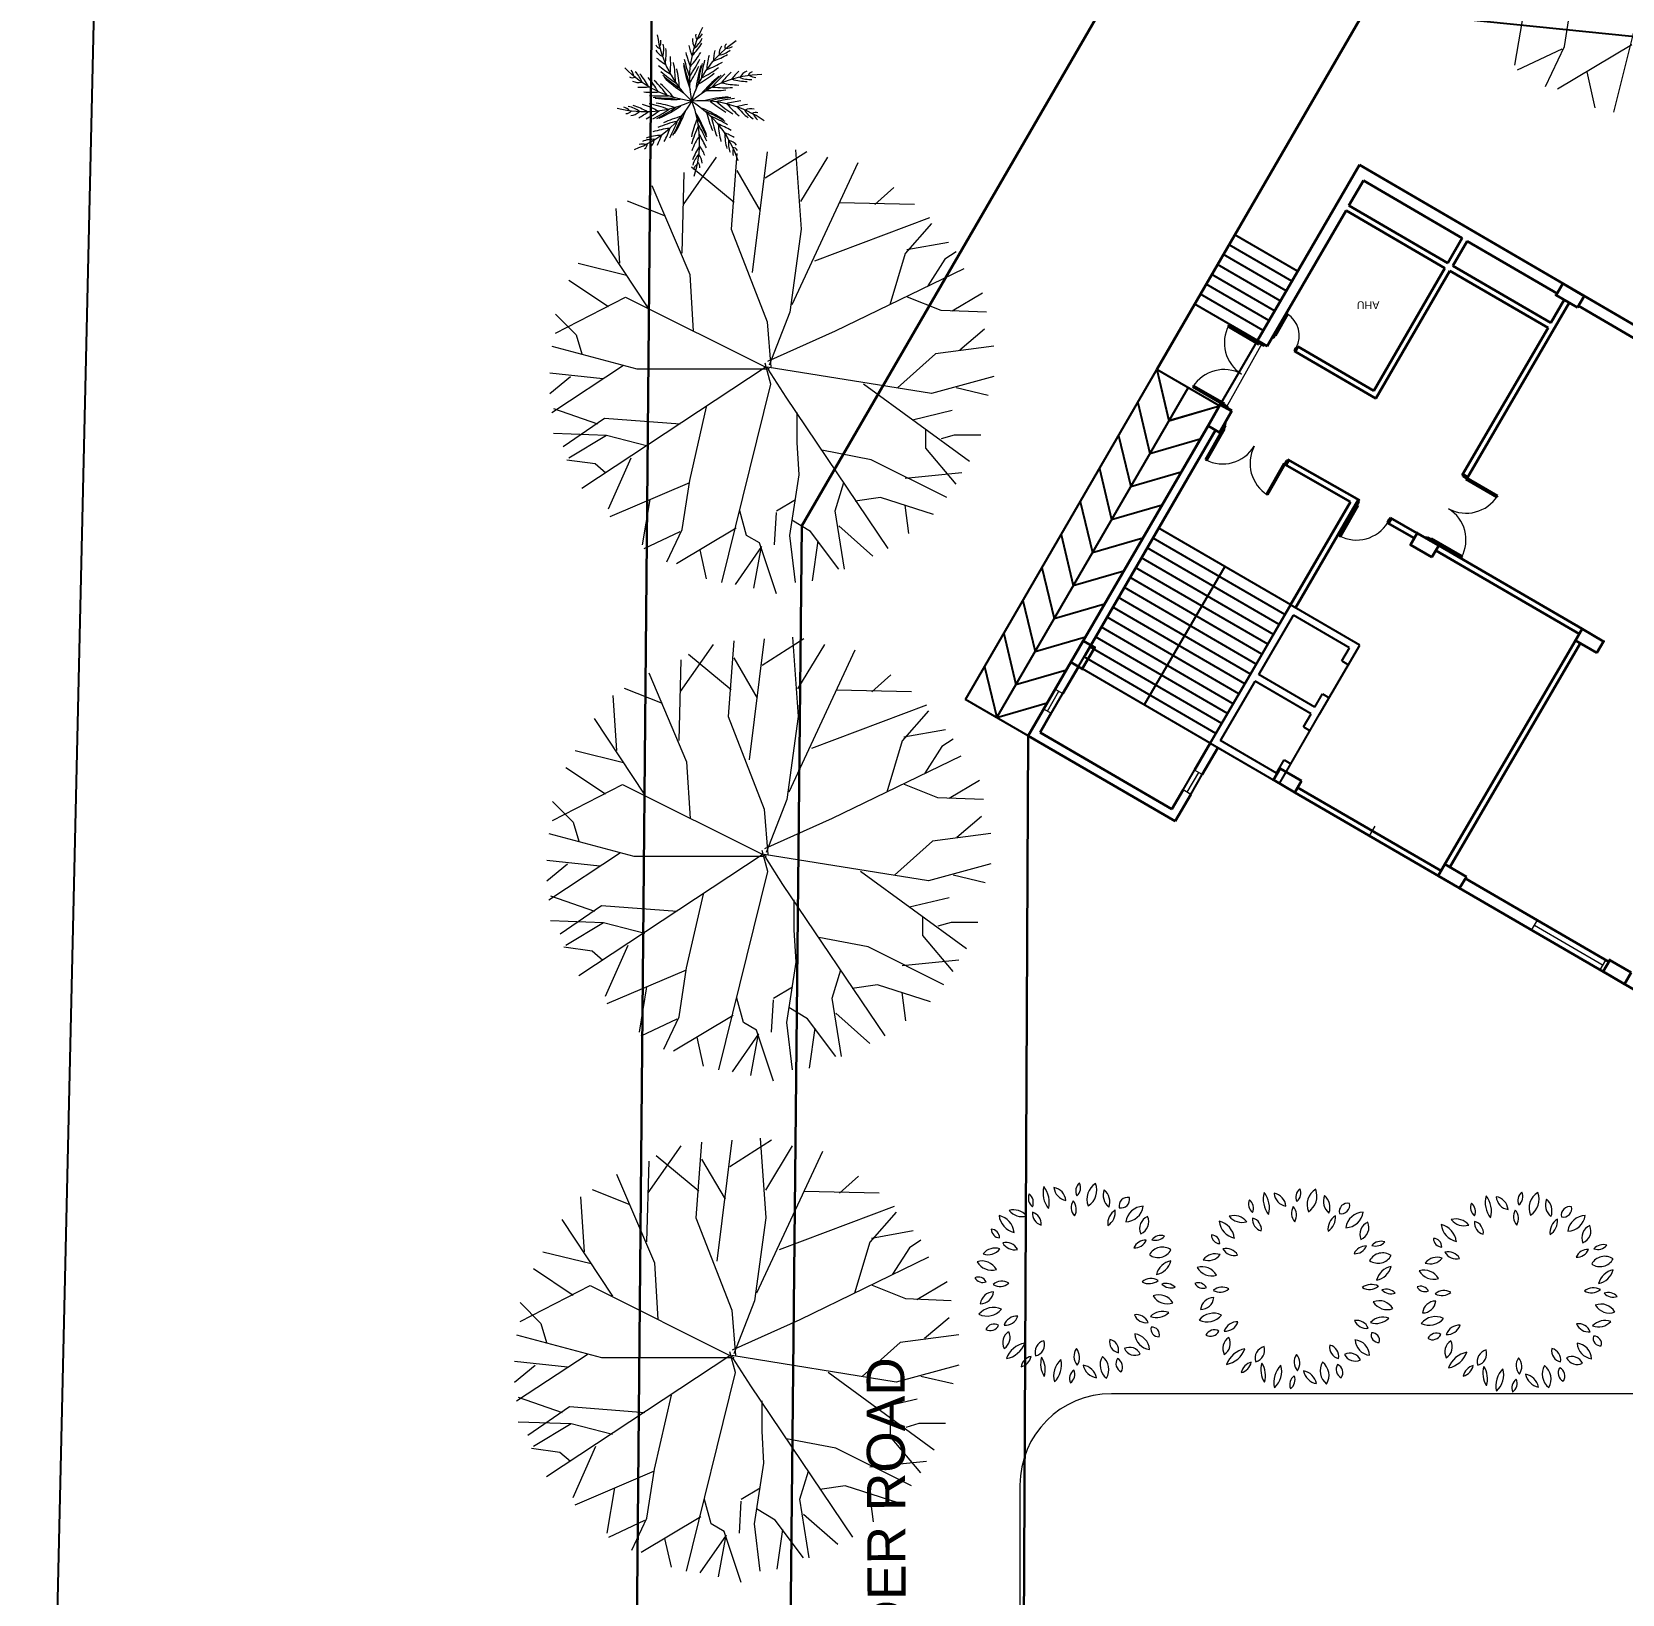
# Model space of a CAD drawing. Header units: millimetres. Extents: x 3079 to 579737, y 1565 to 1161826.
# Drawn here: x 32234 to 73948, y 1095166 to 1136133 of the extents above; entities that cross this region are included whole.
import ezdxf

# ---------------------------------------------------------------- set-up
doc = ezdxf.new("R2010")
doc.units = ezdxf.units.MM
for name, color, linetype, lineweight in [('1', 7, 'Continuous', 35), ('A_COL', 250, 'Continuous', 40), ('A_ELE1', 250, 'Continuous', 20), ('A_WIN-DOR', 250, 'Continuous', 30), ('IG-Area', 250, 'Continuous', 30), ('WINDOW', 252, 'Continuous', 15)]:
    doc.layers.add(name, color=color, linetype=linetype, lineweight=lineweight)
doc.layers.add('IG-Elevation', color=252, linetype='Continuous')
doc.layers.add('TREES', color=72, linetype='Continuous', lineweight=5, transparency=0.05)
doc.styles.get("Standard").update_dxf_attribs({"font": 'arial.ttf'})

msp = doc.modelspace()

# ---------------------------------------------------------------- linework, layer by layer
for p, q in [((196945, 1123508), (67213, 1136719)), ((63788, 1130810), (61741, 1127278)), ((65282, 1129597), (63638, 1130550)), ((65282, 1129598), (63638, 1130550)), ((65432, 1129857), (63788, 1130810)), ((65432, 1129857), (63788, 1130810)), ((64981, 1129078), (63337, 1130031)), ((64981, 1129078), (63337, 1130031)), ((65131, 1129338), (63487, 1130291)), ((65131, 1129338), (63487, 1130291)), ((64830, 1128819), (63186, 1129772)), ((64830, 1128819), (63186, 1129772)), ((64529, 1128300), (62885, 1129253)), ((64529, 1128300), (62885, 1129253)), ((64680, 1128559), (63036, 1129512)), ((64680, 1128559), (63036, 1129512)), ((64379, 1128040), (62735, 1128993)), ((64379, 1128040), (62735, 1128993)), ((64379, 1128040), (63407, 1126364)), ((56721, 1118629), (61742, 1127278)), ((56721, 1118629), (61742, 1127278)), ((63384, 1126324), (61741, 1127278)), ((63384, 1126324), (61741, 1127278)), ((61742, 1127278), (62061, 1125936)), ((61742, 1127278), (62061, 1125937)), ((57543, 1118152), (62562, 1126801)), ((57543, 1118152), (62562, 1126801)), ((58365, 1117675), (63384, 1126324)), ((58365, 1117675), (63384, 1126324)), ((61240, 1126413), (61559, 1125072)), ((61240, 1126413), (61559, 1125072)), ((62061, 1125936), (63384, 1126324)), ((62061, 1125937), (63384, 1126324)), ((60738, 1125548), (61057, 1124207)), ((60738, 1125548), (61057, 1124207)), ((61559, 1125072), (62882, 1125460)), ((61559, 1125072), (62882, 1125460)), ((60236, 1124683), (60555, 1123342)), ((60236, 1124683), (60555, 1123342)), ((61057, 1124207), (62380, 1124595)), ((61057, 1124207), (62380, 1124595)), ((59734, 1123818), (60053, 1122477)), ((59734, 1123818), (60053, 1122477)), ((60555, 1123342), (61879, 1123730)), ((60555, 1123342), (61879, 1123730)), ((61794, 1123119), (58704, 1117801)), ((59232, 1122953), (59551, 1121612)), ((59232, 1122953), (59551, 1121612)), ((65253, 1121110), (61794, 1123119)), ((60053, 1122477), (61377, 1122865)), ((60053, 1122477), (61377, 1122865)), ((64951, 1120591), (61493, 1122601)), ((65102, 1120850), (61644, 1122860)), ((64801, 1120332), (61342, 1122341)), ((63524, 1122115), (61414, 1118483)), ((58730, 1122088), (59049, 1120747)), ((58730, 1122088), (59049, 1120747)), ((59551, 1121612), (60875, 1122000)), ((59551, 1121612), (60875, 1122000)), ((64499, 1119813), (61041, 1121822)), ((64650, 1120072), (61191, 1122082)), ((64198, 1119294), (60739, 1121304)), ((64349, 1119553), (60890, 1121563)), ((58229, 1121223), (58547, 1119882)), ((58229, 1121223), (58547, 1119882)), ((59049, 1120747), (60373, 1121135)), ((59049, 1120747), (60373, 1121135)), ((64047, 1119035), (60589, 1121044)), ((63142, 1117477), (65253, 1121110)), ((65252, 1121109), (64197, 1119293)), ((64197, 1119293), (65252, 1121109)), ((67068, 1120054), (65252, 1121109)), ((63746, 1118516), (60287, 1120525)), ((63896, 1118775), (60438, 1120785)), ((64420, 1119279), (65325, 1120835)), ((66795, 1119981), (65325, 1120835)), ((57727, 1120358), (58045, 1119017)), ((57727, 1120358), (58045, 1119017)), ((58547, 1119882), (59871, 1120270)), ((58547, 1119882), (59871, 1120270)), ((63595, 1118256), (60136, 1120266)), ((66013, 1118238), (67068, 1120054)), ((63294, 1117738), (59835, 1119747)), ((63444, 1117997), (59986, 1120007)), ((66594, 1119635), (66795, 1119981)), ((66594, 1119635), (66767, 1119535)), ((57225, 1119493), (57543, 1118152)), ((57225, 1119493), (57543, 1118152)), ((58045, 1119017), (59369, 1119405)), ((58045, 1119017), (59369, 1119405)), ((63143, 1117478), (59684, 1119488)), ((64197, 1119293), (63142, 1117477)), ((65890, 1118425), (64420, 1119279)), ((63416, 1117550), (64320, 1119106)), ((65790, 1118252), (64320, 1119106)), ((65890, 1118425), (66091, 1118771)), ((66091, 1118771), (66264, 1118670)), ((58365, 1117675), (56721, 1118629)), ((58365, 1117675), (56721, 1118629)), ((57543, 1118152), (58867, 1118540)), ((57543, 1118152), (58867, 1118540)), ((64958, 1116422), (66013, 1118238)), ((65589, 1117906), (65790, 1118252)), ((64885, 1116695), (63416, 1117550)), ((65589, 1117906), (65762, 1117805)), ((63142, 1117477), (64958, 1116422)), ((62431, 1116254), (62732, 1116773)), ((64885, 1116695), (65086, 1117041)), ((65086, 1117041), (65259, 1116941)), ((62630, 1116138), (62931, 1116657))]:
    msp.add_line(p, q)
at = {"layer": '1'}
for p, q in [((67054, 1132643), (64379, 1128040)), ((87786, 1120552), (67054, 1132643)), ((67162, 1132233), (66780, 1131576)), ((69754, 1130721), (67162, 1132233)), ((66705, 1131446), (64761, 1128101)), ((69300, 1129938), (66705, 1131446)), ((69375, 1130068), (66780, 1131576)), ((69754, 1130721), (69375, 1130068)), ((69884, 1130645), (69505, 1129993)), ((72239, 1129272), (69884, 1130645)), ((69300, 1129938), (67432, 1126723)), ((69429, 1129863), (67486, 1126518)), ((72002, 1128368), (69429, 1129863)), ((72077, 1128498), (69505, 1129993)), ((72606, 1129405), (72606, 1129405)), ((72736, 1129329), (72736, 1129329)), ((72559, 1129027), (69878, 1124430)), ((72430, 1129103), (72077, 1128498)), ((76558, 1126753), (72800, 1128944)), ((72002, 1128368), (69749, 1124506)), ((64379, 1128040), (64638, 1127889)), ((64761, 1128101), (64638, 1127889)), ((65442, 1127879), (65367, 1127750)), ((67486, 1126518), (65367, 1127750)), ((67432, 1126723), (65442, 1127879)), ((63896, 1127209), (63890, 1127198)), ((63553, 1125848), (63525, 1125864)), ((63086, 1125801), (59485, 1119602)), ((63285, 1125686), (59859, 1119788)), ((63479, 1125718), (63451, 1125734)), ((66823, 1123812), (65105, 1124791)), ((65133, 1124775), (65207, 1124905)), ((67055, 1123852), (65179, 1124921)), ((69765, 1124533), (69895, 1124458)), ((65252, 1121109), (66823, 1123812)), ((65382, 1121033), (66953, 1123738)), ((66981, 1123722), (66953, 1123738)), ((68574, 1122987), (67869, 1123389)), ((68499, 1122857), (67794, 1123259)), ((68806, 1122889), (68790, 1122861)), ((68935, 1122813), (68919, 1122786)), ((69060, 1122530), (72822, 1120345)), ((69135, 1122660), (72897, 1120475)), ((69298, 1114305), (72721, 1120173)), ((69428, 1114230), (72850, 1120097)), ((59485, 1119602), (58365, 1117675)), ((59684, 1119486), (59275, 1118783)), ((59738, 1119455), (59738, 1119455)), ((58973, 1118264), (58680, 1117759)), ((58365, 1117675), (62220, 1115434)), ((58680, 1117759), (62137, 1115748)), ((63142, 1117477), (62732, 1116773)), ((63341, 1117361), (62931, 1116657)), ((62431, 1116254), (62137, 1115748)), ((65436, 1116317), (69197, 1114133)), ((62630, 1116138), (62220, 1115434)), ((73726, 1111327), (65360, 1116187)), ((73596, 1111750), (69835, 1113935)), ((73726, 1111327), (78292, 1108674)), ((73856, 1111252), (73856, 1111252))]:
    msp.add_line(p, q, dxfattribs=at)
at = {"layer": 'A_COL'}
for points in [[(72775, 1128901), (72952, 1129203), (72390, 1129531), (72214, 1129229)], [(63711, 1126191), (63407, 1126364), (63086, 1125799), (63390, 1125626)], [(68959, 1122357), (69135, 1122660), (68574, 1122987), (68397, 1122685)], [(73282, 1119845), (73458, 1120148), (72897, 1120475), (72721, 1120173)], [(59812, 1120165), (60115, 1119990), (59788, 1119428), (59485, 1119603)], [(65537, 1116490), (65360, 1116187), (64799, 1116515), (64975, 1116817)], [(69860, 1113978), (69684, 1113676), (69122, 1114003), (69298, 1114305)], [(74183, 1111466), (74006, 1111164), (73445, 1111491), (73621, 1111794)]]:
    msp.add_lwpolyline(points, close=True, dxfattribs=at)
at = {"layer": 'A_ELE1'}
for p, q in [((63383, 1126325), (59478, 1119606)), ((59484, 1119603), (59478, 1119606)), ((74390, 1100423), (60552, 1100423)), ((58152, 1098023), (58152, 1072325))]:
    msp.add_line(p, q, dxfattribs=at)
at = {"layer": 'A_ELE1', "transparency": 33554687}
for centre, radius, start, end in [((64479, 1127979), 966, 151.4901, 238.0058), ((64801, 1128166), 676, 331.5846, 58.1004), ((63506, 1126311), 966, 61.4903, 148.006), ((64479, 1127979), 966, 238.0058, 238.0059), ((63474, 1125769), 966, 242.0665, 328.5823), ((65152, 1124813), 966, 152.0667, 238.5824), ((65152, 1124813), 966, 152.0666, 152.0667), ((69857, 1124477), 966, 241.4931, 328.0088), ((68884, 1122809), 966, 331.4929, 58.0087), ((69857, 1124477), 966, 241.493, 241.4931), ((66976, 1123773), 966, 242.0665, 328.5823)]:
    msp.add_arc(centre, radius, start, end, dxfattribs=at)
at = {"layer": 'A_ELE1'}
msp.add_arc((60552, 1098023), 2400, 90, 180, dxfattribs=at)
at = {"layer": 'A_WIN-DOR'}
for p, q in [((63630, 1128440), (63612, 1128408)), ((64781, 1128090), (64761, 1128101)), ((65367, 1127750), (65347, 1127761)), ((65419, 1127840), (65367, 1127750)), ((62687, 1126823), (62706, 1126854)), ((63022, 1124916), (63054, 1124898)), ((64648, 1123989), (64617, 1124008)), ((70676, 1123965), (70657, 1123934)), ((67896, 1123373), (67869, 1123389)), ((66524, 1122920), (66556, 1122902)), ((69733, 1122348), (69751, 1122380))]:
    msp.add_line(p, q, dxfattribs=at)
at = {"layer": 'A_WIN-DOR', "transparency": 33554687}
for p, q in [((64420, 1127937), (63612, 1128408)), ((64439, 1127969), (63630, 1128440)), ((64829, 1128173), (65158, 1128740)), ((64851, 1128160), (65180, 1128726)), ((64428, 1127975), (64399, 1127992)), ((64428, 1127975), (64444, 1128003)), ((64511, 1127911), (64432, 1127957)), ((64444, 1128003), (64573, 1127927)), ((64814, 1128192), (64761, 1128101)), ((64781, 1128090), (64797, 1128118)), ((64797, 1128118), (64805, 1128113)), ((64805, 1128113), (64837, 1128168)), ((64834, 1128181), (64814, 1128192)), ((64834, 1128181), (64845, 1128201)), ((64518, 1127922), (64511, 1127911)), ((64557, 1127899), (64518, 1127922)), ((64573, 1127927), (64557, 1127899)), ((65347, 1127761), (65363, 1127789)), ((65355, 1127793), (65387, 1127849)), ((65363, 1127789), (65355, 1127793)), ((65396, 1127844), (65400, 1127852)), ((65400, 1127852), (65419, 1127840)), ((63967, 1127160), (63967, 1127160)), ((63967, 1127160), (63967, 1127160)), ((63496, 1126351), (62687, 1126823)), ((63514, 1126383), (62706, 1126854)), ((63484, 1126358), (63456, 1126374)), ((63484, 1126358), (63468, 1126330)), ((63468, 1126330), (63598, 1126255)), ((63581, 1126317), (63503, 1126363)), ((63575, 1126305), (63581, 1126317)), ((63614, 1126282), (63575, 1126305)), ((63598, 1126255), (63614, 1126282)), ((63451, 1125734), (63525, 1125864)), ((63525, 1125864), (63553, 1125848)), ((63553, 1125848), (63530, 1125808)), ((63485, 1125729), (63022, 1124916)), ((63517, 1125711), (63054, 1124898)), ((63479, 1125718), (63451, 1125734)), ((63479, 1125718), (63462, 1125689)), ((63542, 1125802), (63497, 1125722)), ((63530, 1125808), (63542, 1125802)), ((64298, 1125265), (64298, 1125265)), ((64298, 1125265), (64298, 1125265)), ((65080, 1124820), (64617, 1124008)), ((65111, 1124802), (64648, 1123989)), ((65105, 1124791), (65089, 1124762)), ((65145, 1124888), (65100, 1124809)), ((65105, 1124791), (65133, 1124775)), ((65133, 1124775), (65207, 1124905)), ((65157, 1124882), (65145, 1124888)), ((65179, 1124921), (65157, 1124882)), ((65207, 1124905), (65179, 1124921)), ((69765, 1124534), (69749, 1124506)), ((69749, 1124506), (69788, 1124483)), ((69895, 1124458), (69765, 1124534)), ((69788, 1124483), (69781, 1124471)), ((69781, 1124471), (69860, 1124425)), ((69849, 1124405), (70657, 1123934)), ((69867, 1124437), (70676, 1123965)), ((69878, 1124430), (69895, 1124458)), ((69878, 1124430), (69907, 1124414)), ((66953, 1123738), (67028, 1123868)), ((67045, 1123806), (66999, 1123726)), ((67028, 1123868), (67055, 1123852)), ((67055, 1123852), (67033, 1123813)), ((67033, 1123813), (67045, 1123806)), ((66987, 1123733), (66524, 1122920)), ((67019, 1123715), (66556, 1122902)), ((66981, 1123722), (66953, 1123738)), ((66981, 1123722), (66965, 1123693)), ((67834, 1123356), (67789, 1123276)), ((67822, 1123243), (67896, 1123373)), ((67846, 1123349), (67834, 1123356)), ((67869, 1123389), (67846, 1123349)), ((69396, 1123628), (69396, 1123628)), ((69396, 1123628), (69396, 1123628)), ((67801, 1123270), (67794, 1123259)), ((67794, 1123259), (67822, 1123243)), ((68790, 1122861), (68806, 1122889)), ((68919, 1122786), (68790, 1122861)), ((68806, 1122889), (68845, 1122866)), ((68845, 1122866), (68852, 1122878)), ((68852, 1122878), (68931, 1122832)), ((68935, 1122813), (68919, 1122786)), ((68924, 1122820), (69733, 1122348)), ((68935, 1122813), (68964, 1122797)), ((68943, 1122851), (69751, 1122380))]:
    msp.add_line(p, q, dxfattribs=at)
for points in [[(64439, 1127969), (64420, 1127937)], [(64829, 1128173), (64851, 1128160)], [(65396, 1127844), (65387, 1127849)], [(63967, 1127160), (63967, 1127160)], [(63496, 1126351), (63514, 1126383)], [(63485, 1125729), (63517, 1125711)], [(64298, 1125265), (64298, 1125265)], [(65111, 1124802), (65080, 1124820)], [(69867, 1124437), (69849, 1124405)], [(66987, 1123733), (67019, 1123715)], [(69396, 1123628), (69396, 1123628)], [(67801, 1123270), (67789, 1123276)], [(68924, 1122820), (68943, 1122851)]]:
    msp.add_lwpolyline(points, dxfattribs=at)
at = {"layer": 'IG-Area'}
for p, q in [((48559, 1144147), (47907, 1073335)), ((63690, 1142607), (52433, 1123180)), ((67213, 1136719), (61742, 1127278)), ((52433, 1123180), (51914, 1072940)), ((58365, 1117675), (58152, 1072325))]:
    msp.add_line(p, q, dxfattribs=at)
at = {"layer": 'IG-Elevation'}
msp.add_lwpolyline([(34081, 1146327), (32234, 1065559)], dxfattribs=at)
at = {"layer": 'TREES'}
for p, q in [((73733, 1134022), (75336, 1140509)), ((72433, 1135750), (72682, 1137356)), ((71136, 1135256), (71384, 1136739)), ((71198, 1135132), (72374, 1135688)), ((71940, 1134701), (72433, 1135750)), ((72250, 1134639), (74204, 1135804)), ((73237, 1134142), (73025, 1135086)), ((50729, 1132940), (50579, 1130959)), ((51523, 1132990), (51125, 1129822)), ((52562, 1132990), (51473, 1132295)), ((52264, 1133039), (52412, 1130959)), ((50184, 1132843), (49319, 1131609)), ((49539, 1132594), (50656, 1131663)), ((53901, 1132694), (52166, 1128977)), ((53107, 1132843), (52399, 1131682)), ((49340, 1132445), (49282, 1130330)), ((50729, 1132495), (51342, 1131441)), ((47853, 1131701), (48845, 1131305)), ((48498, 1132099), (49490, 1129772)), ((54842, 1132049), (54347, 1131604)), ((47555, 1131504), (47647, 1130068)), ((55387, 1131604), (53421, 1131646)), ((47060, 1130909), (48389, 1128899)), ((50579, 1130959), (51523, 1128532)), ((52412, 1130959), (52117, 1128779)), ((55783, 1131255), (52761, 1130117)), ((55833, 1131106), (55138, 1130317)), ((56281, 1130611), (55187, 1130417)), ((46565, 1130068), (47833, 1129753)), ((55138, 1130317), (54742, 1128977)), ((56182, 1130168), (55733, 1129473)), ((56477, 1130366), (56182, 1130168)), ((46319, 1129622), (47358, 1128928)), ((49490, 1129772), (49579, 1128286)), ((56677, 1129921), (53306, 1128283)), ((57172, 1129277), (56375, 1128805)), ((45969, 1128233), (47804, 1129177)), ((47804, 1129177), (51571, 1127294)), ((52117, 1128779), (51571, 1127392)), ((56082, 1128828), (55206, 1129177)), ((57271, 1128779), (56082, 1128828)), ((45969, 1128731), (46515, 1128184)), ((51523, 1128532), (51619, 1127342)), ((46515, 1128184), (46664, 1127688)), ((53306, 1128283), (51528, 1127486)), ((57222, 1128333), (56577, 1127788)), ((45870, 1127888), (48101, 1127294)), ((55933, 1127688), (54942, 1126799)), ((57470, 1127888), (55933, 1127688)), ((45821, 1127195), (47210, 1127045)), ((45870, 1126154), (47754, 1127392)), ((46664, 1124170), (51473, 1127342)), ((48101, 1127294), (51523, 1127294)), ((51619, 1126898), (51473, 1127442)), ((55833, 1126649), (51523, 1127342)), ((52016, 1126550), (51546, 1127283)), ((45821, 1126649), (46365, 1127094)), ((50333, 1121694), (51619, 1126898)), ((56826, 1124865), (54047, 1126898)), ((57470, 1127094), (55833, 1126649)), ((57322, 1126599), (56477, 1126799)), ((49490, 1124369), (49935, 1126303)), ((54692, 1122585), (52016, 1126550)), ((45920, 1126254), (47070, 1125852)), ((46169, 1125260), (47259, 1126005)), ((47259, 1126005), (49243, 1125855)), ((52313, 1125360), (52313, 1126154)), ((56378, 1126203), (55337, 1125954)), ((45920, 1125609), (47309, 1125559)), ((46319, 1124964), (47309, 1125559)), ((47309, 1125559), (48389, 1125279)), ((55686, 1125213), (55686, 1125708)), ((56428, 1125559), (56082, 1125459)), ((57122, 1125559), (56428, 1125559)), ((52363, 1124519), (52313, 1125360)), ((54247, 1124914), (52958, 1125163)), ((56477, 1124269), (55686, 1125213)), ((46268, 1124914), (47010, 1124814)), ((47010, 1124814), (47293, 1124571)), ((47358, 1123625), (47954, 1124964)), ((56231, 1123923), (54247, 1124914)), ((47408, 1123428), (49490, 1124319)), ((49290, 1123080), (49490, 1124369)), ((52117, 1122930), (52363, 1124519)), ((53306, 1123575), (53535, 1124312)), ((56627, 1124568), (55138, 1124419)), ((48249, 1122684), (48449, 1123874)), ((51768, 1123575), (52264, 1123874)), ((54496, 1123923), (53830, 1123830)), ((55882, 1123478), (54496, 1123923)), ((50978, 1122930), (50805, 1123570)), ((51718, 1122684), (51768, 1123525)), ((53552, 1122039), (53306, 1123575)), ((55238, 1122980), (55138, 1123725)), ((48299, 1122585), (49243, 1123030)), ((48894, 1122238), (49290, 1123080)), ((49143, 1122189), (50710, 1123124)), ((51324, 1122734), (50978, 1122930)), ((52264, 1121694), (52117, 1122930)), ((52661, 1123030), (52166, 1123329)), ((53404, 1122039), (52661, 1123030)), ((54297, 1122385), (53404, 1123179)), ((49935, 1121790), (49765, 1122547)), ((51374, 1122634), (50679, 1121643)), ((51174, 1121544), (51374, 1122634)), ((51768, 1121394), (51324, 1122734)), ((52711, 1121741), (52858, 1122783)), ((50105, 1120065), (49240, 1118831)), ((50650, 1120162), (50500, 1118180)), ((51443, 1120212), (51046, 1117043)), ((52483, 1120212), (51394, 1119517)), ((52184, 1120261), (52333, 1118180)), ((53028, 1120065), (52320, 1118904)), ((49261, 1119667), (49203, 1117552)), ((49460, 1119816), (50577, 1118885)), ((50650, 1119716), (51263, 1118663)), ((53822, 1119916), (52087, 1116199)), ((48419, 1119321), (49410, 1116994)), ((54763, 1119271), (54268, 1118825)), ((47774, 1118923), (48765, 1118527)), ((55308, 1118825), (53342, 1118867)), ((47476, 1118726), (47567, 1117290)), ((55704, 1118477), (52682, 1117339)), ((46981, 1118131), (48310, 1116120)), ((50500, 1118180), (51443, 1115754)), ((52333, 1118180), (52037, 1116001)), ((55753, 1118327), (55059, 1117538)), ((55059, 1117538), (54663, 1116199)), ((56202, 1117832), (55108, 1117639)), ((56398, 1117588), (56102, 1117389)), ((46485, 1117290), (47754, 1116975)), ((56598, 1117143), (53227, 1115504)), ((56102, 1117389), (55654, 1116695)), ((46239, 1116844), (47279, 1116149)), ((49410, 1116994), (49499, 1115507)), ((45890, 1115455), (47725, 1116398)), ((47725, 1116398), (51492, 1114515)), ((56002, 1116050), (55127, 1116398)), ((57093, 1116499), (56296, 1116027)), ((45890, 1115953), (46436, 1115405)), ((52037, 1116001), (51492, 1114613)), ((57192, 1116001), (56002, 1116050)), ((51443, 1115754), (51540, 1114564)), ((53227, 1115504), (51449, 1114708)), ((57142, 1115555), (56497, 1115009)), ((45791, 1115109), (48021, 1114515)), ((46436, 1115405), (46585, 1114910)), ((57391, 1115109), (55854, 1114910)), ((45791, 1113375), (47675, 1114613)), ((51540, 1114119), (51394, 1114664)), ((55854, 1114910), (54862, 1114020)), ((45741, 1114416), (47130, 1114267)), ((45741, 1113871), (46286, 1114316)), ((46585, 1111392), (51394, 1114564)), ((48021, 1114515), (51443, 1114515)), ((55753, 1113871), (51443, 1114564)), ((51937, 1113771), (51467, 1114505)), ((57391, 1114316), (55753, 1113871)), ((50254, 1108915), (51540, 1114119)), ((54613, 1109806), (51937, 1113771)), ((56746, 1112086), (53968, 1114119)), ((57242, 1113821), (56398, 1114020)), ((45841, 1113476), (46991, 1113074)), ((49410, 1111591), (49856, 1113525)), ((52234, 1112582), (52234, 1113375)), ((56299, 1113425), (55258, 1113176)), ((46090, 1112482), (47180, 1113227)), ((47180, 1113227), (49163, 1113077)), ((55606, 1112435), (55606, 1112930)), ((45841, 1112831), (47229, 1112781)), ((46239, 1112186), (47229, 1112781)), ((47229, 1112781), (48310, 1112500)), ((52284, 1111740), (52234, 1112582)), ((56349, 1112781), (56002, 1112681)), ((57043, 1112781), (56349, 1112781)), ((46189, 1112136), (46931, 1112036)), ((47279, 1110846), (47874, 1112186)), ((54168, 1112136), (52879, 1112385)), ((56152, 1111145), (54168, 1112136)), ((56398, 1111491), (55606, 1112435)), ((46931, 1112036), (47214, 1111793)), ((52037, 1110152), (52284, 1111740)), ((56548, 1111790), (55059, 1111641)), ((47329, 1110650), (49410, 1111541)), ((49211, 1110302), (49410, 1111591)), ((53227, 1110797), (53456, 1111533)), ((48170, 1109906), (48370, 1111095)), ((51688, 1110797), (52184, 1111095)), ((54417, 1111145), (53751, 1111051)), ((55803, 1110700), (54417, 1111145)), ((55159, 1110201), (55059, 1110946)), ((50899, 1110152), (50726, 1110791)), ((51639, 1109906), (51688, 1110747)), ((52582, 1110252), (52087, 1110551)), ((53473, 1109261), (53227, 1110797)), ((48220, 1109806), (49163, 1110252)), ((48815, 1109460), (49211, 1110302)), ((49064, 1109411), (50631, 1110346)), ((51245, 1109955), (50899, 1110152)), ((52184, 1108915), (52037, 1110152)), ((53324, 1109261), (52582, 1110252)), ((52632, 1108962), (52779, 1110005)), ((54217, 1109607), (53324, 1110401)), ((49856, 1109012), (49685, 1109769)), ((51295, 1109856), (50600, 1108865)), ((51095, 1108766), (51295, 1109856)), ((51688, 1108616), (51245, 1109955)), ((51338, 1107119), (51487, 1105038)), ((49258, 1106922), (48393, 1105689)), ((48613, 1106673), (49730, 1105743)), ((49803, 1107020), (49653, 1105038)), ((50597, 1107069), (50199, 1103901)), ((51636, 1107069), (50547, 1106375)), ((52976, 1106773), (51240, 1103057)), ((52181, 1106922), (51474, 1105762)), ((48414, 1106524), (48356, 1104409)), ((49803, 1106574), (50416, 1105520)), ((47573, 1106178), (48564, 1103851)), ((53916, 1106128), (53421, 1105683)), ((46629, 1105584), (46721, 1104147)), ((46928, 1105780), (47919, 1105384)), ((54461, 1105683), (52496, 1105725)), ((49653, 1105038), (50597, 1102611)), ((51487, 1105038), (51191, 1102858)), ((54857, 1105335), (51836, 1104197)), ((54907, 1105185), (54212, 1104396)), ((46134, 1104989), (47463, 1102978)), ((55355, 1104690), (54262, 1104496)), ((54212, 1104396), (53816, 1103057)), ((55256, 1104247), (54807, 1103553)), ((55551, 1104446), (55256, 1104247)), ((45639, 1104147), (46907, 1103833)), ((48564, 1103851), (48653, 1102365)), ((55751, 1104000), (52380, 1102362)), ((45393, 1103702), (46433, 1103007)), ((56246, 1103356), (55450, 1102885)), ((45044, 1102313), (46878, 1103256)), ((46878, 1103256), (50645, 1101373)), ((55156, 1102908), (54281, 1103256)), ((56345, 1102858), (55156, 1102908)), ((45044, 1102810), (45589, 1102263)), ((50597, 1102611), (50693, 1101422)), ((51191, 1102858), (50645, 1101471)), ((45589, 1102263), (45738, 1101768)), ((52380, 1102362), (50602, 1101566)), ((56296, 1102413), (55651, 1101867)), ((44945, 1101967), (47175, 1101373)), ((55007, 1101768), (54016, 1100878)), ((56545, 1101967), (55007, 1101768)), ((44895, 1101274), (46284, 1101124)), ((44945, 1100233), (46829, 1101471)), ((45738, 1098250), (50547, 1101422)), ((47175, 1101373), (50597, 1101373)), ((50693, 1100977), (50547, 1101522)), ((54907, 1100728), (50597, 1101422)), ((51091, 1100629), (50620, 1101363)), ((44895, 1100728), (45440, 1101174)), ((49407, 1095773), (50693, 1100977)), ((55900, 1098944), (53122, 1100977)), ((56545, 1101174), (54907, 1100728)), ((56396, 1100679), (55551, 1100878)), ((53767, 1096664), (51091, 1100629)), ((44994, 1100333), (46144, 1099932)), ((45243, 1099339), (46333, 1100084)), ((46333, 1100084), (48317, 1099934)), ((48564, 1098448), (49009, 1100383)), ((51387, 1099439), (51387, 1100233)), ((55452, 1100283), (54411, 1100034)), ((44994, 1099688), (46383, 1099639)), ((45393, 1099043), (46383, 1099639)), ((46383, 1099639), (47463, 1099358)), ((54760, 1099293), (54760, 1099788)), ((55502, 1099639), (55156, 1099539)), ((56197, 1099639), (55502, 1099639)), ((51437, 1098598), (51387, 1099439)), ((53321, 1098994), (52032, 1099243)), ((55551, 1098349), (54760, 1099293)), ((45342, 1098994), (46084, 1098894)), ((46084, 1098894), (46367, 1098650)), ((46433, 1097704), (47028, 1099043)), ((55306, 1098003), (53321, 1098994)), ((46482, 1097507), (48564, 1098399)), ((48364, 1097159), (48564, 1098448)), ((51191, 1097010), (51437, 1098598)), ((52380, 1097654), (52609, 1098391)), ((55701, 1098648), (54212, 1098499)), ((47324, 1096763), (47523, 1097953)), ((50842, 1097654), (51338, 1097953)), ((53570, 1098003), (52905, 1097909)), ((54956, 1097557), (53570, 1098003)), ((50052, 1097010), (49879, 1097649)), ((50792, 1096763), (50842, 1097605)), ((52627, 1096119), (52380, 1097654)), ((54312, 1097059), (54212, 1097804)), ((47373, 1096664), (48317, 1097110)), ((47969, 1096318), (48364, 1097159)), ((48217, 1096268), (49784, 1097203)), ((51736, 1097110), (51240, 1097408)), ((52478, 1096119), (51736, 1097110)), ((53371, 1096465), (52478, 1097259)), ((50448, 1096714), (49753, 1095723)), ((50398, 1096813), (50052, 1097010)), ((50248, 1095623), (50448, 1096714)), ((50842, 1095474), (50398, 1096813)), ((51338, 1095773), (51191, 1097010)), ((51785, 1095820), (51932, 1096863)), ((49009, 1095870), (48839, 1096627))]:
    msp.add_line(p, q, dxfattribs=at)
for points in [[(48640, 1136057, 0.175081), (49547, 1134314), (49547, 1134314, -0.175081), (47789, 1135191)], [(48702, 1135735, 0.131295), (48736, 1135910)], [(51384, 1135013, 0.175081), (49547, 1134314), (49547, 1134314, -0.175081), (49838, 1136258)], [(49607, 1132349, 0.175081), (49547, 1134314), (49547, 1134314, -0.175081), (50706, 1135902)], [(49567, 1135957, 0.170285), (49616, 1135726)], [(49610, 1135706, 0.120896), (49820, 1135965)], [(49651, 1136069, 0.264494), (49685, 1135925)], [(49699, 1135960, 0.131295), (49829, 1136082)], [(48598, 1135655, 0.170285), (48773, 1135497)], [(48600, 1135795, 0.264494), (48711, 1135698)], [(48621, 1135445, 0.021603), (48861, 1135273)], [(48780, 1135477, 0.120896), (48797, 1135810)], [(48853, 1135292, 0.055818), (48865, 1135697)], [(48977, 1135038, 0.050474), (48984, 1135486)], [(49389, 1135588, 0.028996), (49509, 1135211)], [(49463, 1135773, 0.021603), (49556, 1135494)], [(49512, 1135235, 0.050474), (49781, 1135593)], [(49560, 1135514, 0.055818), (49808, 1135833)], [(49998, 1135516, 0.028996), (49930, 1135127)], [(50149, 1135647, 0.021603), (50102, 1135355)], [(50115, 1135371, 0.055818), (50483, 1135540)], [(50248, 1135519, 0.120896), (50554, 1135651)], [(50326, 1135760, 0.170285), (50263, 1135533)], [(50453, 1135821, 0.264494), (50416, 1135678)], [(50444, 1135703, 0.131295), (50616, 1135751)], [(48028, 1134966, 0.131295), (47953, 1135128)], [(48243, 1134804, 0.120896), (48061, 1135083)], [(48410, 1134697, 0.055818), (48183, 1135032)], [(48671, 1135252, 0.028996), (48989, 1135017)], [(48735, 1135090, 0.036491), (49132, 1134790)], [(49116, 1134814, 0.043465), (49067, 1135331)], [(49220, 1134670, 0.045375), (49151, 1135163)], [(49325, 1135250, 0.047944), (49503, 1134621)], [(49331, 1135315, 0.042434), (49493, 1134760)], [(49347, 1135419, 0.036491), (49491, 1134943)], [(49492, 1134972, 0.043465), (49757, 1135420)], [(49492, 1134794, 0.045375), (49726, 1135234)], [(49784, 1135246, 0.047944), (49650, 1134607)], [(49819, 1135301, 0.042434), (49706, 1134734)], [(49721, 1134765, 0.045375), (50132, 1135046)], [(49882, 1135386, 0.036491), (49789, 1134897)], [(49803, 1134923, 0.043465), (50245, 1135197)], [(49943, 1135147, 0.050474), (50347, 1135339)], [(50413, 1135030, 0.036491), (50068, 1134671)], [(50581, 1135076, 0.028996), (50311, 1134787)], [(50778, 1135103, 0.021603), (50580, 1134884)], [(50989, 1135101, 0.170285), (50812, 1134946)], [(51129, 1135083, 0.264494), (51020, 1134983)], [(47910, 1134955, 0.264494), (48057, 1134943)], [(47991, 1134840, 0.170285), (48226, 1134816)], [(48133, 1134684, 0.021603), (48428, 1134686)], [(48660, 1134565, 0.050474), (48403, 1134931)], [(48904, 1134465, 0.043465), (48560, 1134855)], [(49073, 1134410, 0.045375), (48728, 1134768)], [(48784, 1134996, 0.042434), (49242, 1134643)], [(48817, 1134940, 0.047944), (49330, 1134536)], [(50255, 1134966, 0.047944), (49794, 1134503)], [(50314, 1134993, 0.042434), (49910, 1134579)], [(49939, 1134597, 0.045375), (50437, 1134609)], [(50094, 1134684, 0.043465), (50614, 1134673)], [(50333, 1134796, 0.050474), (50777, 1134737)], [(50600, 1134890, 0.055818), (51000, 1134831)], [(50792, 1134941, 0.120896), (51121, 1134885)], [(51057, 1134988, 0.131295), (51227, 1134935)], [(48042, 1133049, 0.175081), (49547, 1134314), (49547, 1134314, -0.175081), (47591, 1134124)], [(48380, 1134035, 0.055818), (48010, 1134198)], [(48662, 1134056, 0.050474), (48250, 1134230)], [(48287, 1134557, 0.028996), (48682, 1134555)], [(48922, 1134100, 0.043465), (48424, 1134248)], [(48434, 1134465, 0.036491), (48932, 1134455)], [(48529, 1134417, 0.042434), (49107, 1134400)], [(48588, 1134392, 0.047944), (49241, 1134366)], [(49095, 1134144, 0.045375), (48612, 1134264)], [(48693, 1133871, 0.047944), (49260, 1134196)], [(51444, 1133799, 0.175081), (49547, 1134314), (49547, 1134314, -0.175081), (50750, 1132759)], [(50503, 1134426, 0.047944), (49858, 1134322)], [(50567, 1134412, 0.042434), (49996, 1134316)], [(50031, 1134313, 0.045375), (50440, 1134030)], [(50668, 1134385, 0.036491), (50179, 1134296)], [(50208, 1134292, 0.043465), (50622, 1133978)], [(50832, 1134323, 0.028996), (50443, 1134247)], [(50467, 1134242, 0.050474), (50791, 1133933)], [(51007, 1134228, 0.021603), (50718, 1134168)], [(47913, 1134061, 0.131295), (47764, 1134158)], [(47819, 1133989, 0.264494), (47951, 1134056)], [(48181, 1134037, 0.120896), (47879, 1134178)], [(47949, 1133935, 0.170285), (48161, 1134038)], [(48152, 1133877, 0.021603), (48401, 1134036)], [(48349, 1133851, 0.028996), (48686, 1134059)], [(48524, 1133851, 0.036491), (48951, 1134107)], [(48629, 1133861, 0.042434), (49128, 1134153)], [(49153, 1133784, 0.043465), (48658, 1133623)], [(49271, 1133917, 0.045375), (48804, 1133743)], [(48966, 1133353, 0.036491), (49173, 1133805)], [(49047, 1133420, 0.042434), (49293, 1133944)], [(49094, 1133465, 0.047944), (49377, 1134054)], [(49687, 1133851, 0.045375), (49535, 1133377)], [(49932, 1133432, 0.047944), (49646, 1134019)], [(49938, 1133367, 0.042434), (49680, 1133885)], [(50377, 1133827, 0.047944), (49800, 1134133)], [(50420, 1133778, 0.042434), (49907, 1134044)], [(49932, 1134021, 0.045375), (50088, 1133548)], [(50484, 1133694, 0.036491), (50041, 1133919)], [(50061, 1133898, 0.043465), (50201, 1133398)], [(50738, 1134162, 0.055818), (51027, 1133878)], [(50923, 1134090, 0.120896), (51156, 1133851)], [(51177, 1134103, 0.170285), (50942, 1134081)], [(51279, 1134007, 0.264494), (51132, 1133990)], [(51165, 1133972, 0.131295), (51271, 1133829)], [(48743, 1133423, 0.055818), (48346, 1133348)], [(48964, 1133600, 0.050474), (48525, 1133510)], [(48644, 1133164, 0.021603), (48760, 1133435)], [(48822, 1133254, 0.028996), (48982, 1133616)], [(49719, 1133676, 0.043465), (49538, 1133188)], [(49746, 1133413, 0.050474), (49545, 1133013)], [(49941, 1133262, 0.036491), (49714, 1133705)], [(49929, 1133088, 0.028996), (49744, 1133437)], [(50577, 1133546, 0.028996), (50222, 1133720)], [(50237, 1133702, 0.050474), (50310, 1133260)], [(50660, 1133365, 0.021603), (50394, 1133491)], [(50405, 1133475, 0.055818), (50464, 1133074)], [(48344, 1133180, 0.131295), (48166, 1133175)], [(48578, 1133312, 0.120896), (48250, 1133257)], [(48307, 1133067, 0.264494), (48377, 1133197)], [(48445, 1133096, 0.170285), (48561, 1133301)], [(49748, 1133131, 0.055818), (49561, 1132772)], [(49890, 1132892, 0.021603), (49749, 1133151)], [(50509, 1133305, 0.120896), (50551, 1132975)], [(50720, 1133163, 0.170285), (50520, 1133287)], [(50743, 1133025, 0.264494), (50616, 1133100)], [(50632, 1133066, 0.131295), (50630, 1132888)], [(49733, 1132932, 0.120896), (49573, 1132640)], [(49691, 1132667, 0.131295), (49585, 1132524)], [(49757, 1132568, 0.264494), (49698, 1132704)], [(49820, 1132693, 0.170285), (49731, 1132912)]]:
    msp.add_lwpolyline(points, format="xyb", dxfattribs=at)
for centre, radius, start, end in [((59415, 1105684), 658, 165.2071, 218.3217), ((58263, 1105444), 658, 345.2071, 38.3217), ((58981, 1105457), 376, 5.3196, 80.419), ((59418, 1105863), 376, 185.3196, 260.419), ((59892, 1105734), 278, 129.7475, 206.0709), ((59465, 1105825), 278, 309.7475, 26.0709), ((60391, 1105527), 483, 122.117, 201.7275), ((59686, 1105757), 483, 302.117, 21.7275), ((58658, 1105547), 286, 156.7754, 231.288), ((58217, 1105437), 286, 336.7754, 51.288), ((59833, 1105306), 335, 148.7877, 221.5977), ((59296, 1105258), 335, 328.7877, 41.5977), ((60740, 1105623), 405, 159.117, 230.3606), ((60104, 1105456), 405, 339.117, 50.3606), ((60971, 1105351), 219, 76.5419, 193.4774), ((60809, 1105513), 219, 256.5419, 13.4774), ((64433, 1105396), 286, 156.7754, 231.288), ((63992, 1105285), 286, 336.7754, 51.288), ((65190, 1105532), 658, 165.2071, 218.3217), ((64038, 1105292), 658, 345.2071, 38.3217), ((64755, 1105306), 376, 5.3196, 80.419), ((65192, 1105711), 376, 185.3196, 260.419), ((65667, 1105582), 278, 129.7475, 206.0709), ((65240, 1105674), 278, 309.7475, 26.0709), ((66166, 1105375), 483, 122.117, 201.7275), ((65460, 1105605), 483, 302.117, 21.7275), ((66515, 1105472), 405, 159.117, 230.3606), ((65879, 1105305), 405, 339.117, 50.3606), ((66745, 1105199), 219, 76.5419, 193.4774), ((66583, 1105361), 219, 256.5419, 13.4774), ((70257, 1105307), 286, 156.7754, 231.288), ((69815, 1105196), 286, 336.7754, 51.288), ((71013, 1105443), 658, 165.2071, 218.3217), ((69861, 1105204), 658, 345.2071, 38.3217), ((70579, 1105217), 376, 5.3196, 80.419), ((71016, 1105622), 376, 185.3196, 260.419), ((71490, 1105494), 278, 129.7475, 206.0709), ((71063, 1105585), 278, 309.7475, 26.0709), ((71989, 1105286), 483, 122.117, 201.7275), ((71284, 1105517), 483, 302.117, 21.7275), ((72338, 1105383), 405, 159.117, 230.3606), ((71702, 1105216), 405, 339.117, 50.3606), ((57487, 1104593), 516, 6.5487, 76.8911), ((58117, 1105155), 516, 186.5487, 256.8911), ((57988, 1104815), 430, 38.6962, 106.2415), ((58204, 1105497), 430, 218.6962, 286.2415), ((58790, 1105145), 312, 173.65, 254.6514), ((58397, 1104879), 312, 353.65, 74.6514), ((60881, 1104882), 426, 122.8873, 186.7253), ((60227, 1105190), 426, 302.8873, 6.7253), ((60912, 1105402), 474, 271.6328, 352.0268), ((61395, 1104862), 474, 91.6328, 172.0268), ((61639, 1104754), 347, 113.4753, 203.456), ((61183, 1104934), 347, 293.4753, 23.456), ((63763, 1104664), 430, 38.6962, 106.2415), ((63978, 1105345), 430, 218.6962, 286.2415), ((64565, 1104994), 312, 173.65, 254.6514), ((64172, 1104727), 312, 353.65, 74.6514), ((65608, 1105155), 335, 148.7877, 221.5977), ((65071, 1105106), 335, 328.7877, 41.5977), ((66656, 1104731), 426, 122.8873, 186.7253), ((66001, 1105039), 426, 302.8873, 6.7253), ((66687, 1105250), 474, 271.6328, 352.0268), ((67169, 1104711), 474, 91.6328, 172.0268), ((69586, 1104575), 430, 38.6962, 106.2415), ((71431, 1105066), 335, 148.7877, 221.5977), ((70894, 1105017), 335, 328.7877, 41.5977), ((72479, 1104642), 426, 122.8873, 186.7253), ((71825, 1104950), 426, 302.8873, 6.7253), ((72569, 1105111), 219, 76.5419, 193.4774), ((72407, 1105273), 219, 256.5419, 13.4774), ((72510, 1105161), 474, 271.6328, 352.0268), ((72993, 1104622), 474, 91.6328, 172.0268), ((57391, 1104511), 225, 359.2557, 87.6287), ((57626, 1104733), 225, 179.2557, 267.6287), ((63166, 1104360), 225, 359.2557, 87.6287), ((63400, 1104582), 225, 179.2557, 267.6287), ((63262, 1104442), 516, 6.5487, 76.8911), ((63892, 1105003), 516, 186.5487, 256.8911), ((67414, 1104603), 347, 113.4753, 203.456), ((66958, 1104783), 347, 293.4753, 23.456), ((69085, 1104353), 516, 6.5487, 76.8911), ((69715, 1104915), 516, 186.5487, 256.8911), ((69802, 1105256), 430, 218.6962, 286.2415), ((70388, 1104905), 312, 173.65, 254.6514), ((69995, 1104638), 312, 353.65, 74.6514), ((73237, 1104514), 347, 113.4753, 203.456), ((72781, 1104694), 347, 293.4753, 23.456), ((57500, 1103840), 402, 71.3712, 141.7535), ((57313, 1104469), 402, 251.3712, 321.7535), ((57783, 1104043), 344, 28.8072, 103.9199), ((58001, 1104542), 344, 208.8072, 283.9199), ((61449, 1104115), 333, 87.1724, 157.2365), ((61158, 1104577), 333, 267.1724, 337.2365), ((61890, 1103879), 388, 54.9745, 151.3792), ((61772, 1104382), 388, 234.9745, 331.3792), ((61848, 1104261), 311, 71.8192, 140.0818), ((61706, 1104756), 311, 251.8192, 320.0818), ((63558, 1103891), 344, 28.8072, 103.9199), ((63776, 1104390), 344, 208.8072, 283.9199), ((66933, 1104426), 333, 267.1724, 337.2365), ((67223, 1103964), 333, 87.1724, 157.2365), ((67622, 1104109), 311, 71.8192, 140.0818), ((67481, 1104604), 311, 251.8192, 320.0818), ((68989, 1104271), 225, 359.2557, 87.6287), ((69224, 1104493), 225, 179.2557, 267.6287), ((72756, 1104337), 333, 267.1724, 337.2365), ((73047, 1103875), 333, 87.1724, 157.2365), ((73446, 1104020), 311, 71.8192, 140.0818), ((73304, 1104516), 311, 251.8192, 320.0818), ((57154, 1103469), 434, 29.1952, 106.7189), ((57408, 1104096), 434, 209.1952, 286.7189), ((61636, 1104032), 492, 280.8762, 345.4479), ((62206, 1103425), 492, 100.8762, 165.4479), ((62928, 1103318), 434, 29.1952, 106.7189), ((63275, 1103688), 402, 71.3712, 141.7535), ((63088, 1104318), 402, 251.3712, 321.7535), ((67665, 1103727), 388, 54.9745, 151.3792), ((67547, 1104231), 388, 234.9745, 331.3792), ((67411, 1103881), 492, 280.8762, 345.4479), ((67980, 1103274), 492, 100.8762, 165.4479), ((69098, 1103600), 402, 71.3712, 141.7535), ((68911, 1104229), 402, 251.3712, 321.7535), ((69381, 1103803), 344, 28.8072, 103.9199), ((69599, 1104302), 344, 208.8072, 283.9199), ((73488, 1103638), 388, 54.9745, 151.3792), ((73370, 1104142), 388, 234.9745, 331.3792), ((57059, 1103244), 238, 28.1981, 112.1918), ((57179, 1103577), 238, 208.1981, 292.1918), ((57677, 1103024), 347, 58.8748, 131.2135), ((61593, 1103068), 373, 60.5095, 129.292), ((61541, 1103681), 373, 240.5095, 309.292), ((62833, 1103093), 238, 28.1981, 112.1918), ((63182, 1103945), 434, 209.1952, 286.7189), ((68752, 1103229), 434, 29.1952, 106.7189), ((69006, 1103856), 434, 209.1952, 286.7189), ((73234, 1103792), 492, 280.8762, 345.4479), ((73804, 1103185), 492, 100.8762, 165.4479), ((57462, 1102741), 352, 90.2529, 173.5221), ((57111, 1103133), 352, 270.2529, 353.5221), ((57628, 1103582), 347, 238.8748, 311.2135), ((61795, 1102586), 426, 30.9482, 110.5784), ((62011, 1103204), 426, 210.9482, 290.5784), ((61980, 1102978), 336, 44.2577, 108.5927), ((62114, 1103531), 336, 224.2577, 288.5927), ((62953, 1103426), 238, 208.1981, 292.1918), ((63237, 1102590), 352, 90.2529, 173.5221), ((62886, 1102981), 352, 270.2529, 353.5221), ((63452, 1102873), 347, 58.8748, 131.2135), ((63402, 1103430), 347, 238.8748, 311.2135), ((67368, 1102917), 373, 60.5095, 129.292), ((67316, 1103530), 373, 240.5095, 309.292), ((67755, 1102827), 336, 44.2577, 108.5927), ((67888, 1103380), 336, 224.2577, 288.5927), ((68657, 1103004), 238, 28.1981, 112.1918), ((68777, 1103337), 238, 208.1981, 292.1918), ((69275, 1102784), 347, 58.8748, 131.2135), ((69226, 1103341), 347, 238.8748, 311.2135), ((73192, 1102828), 373, 60.5095, 129.292), ((73139, 1103441), 373, 240.5095, 309.292), ((73578, 1102738), 336, 44.2577, 108.5927), ((73712, 1103291), 336, 224.2577, 288.5927), ((57455, 1102194), 490, 64.7353, 140.5781), ((57286, 1102948), 490, 244.7353, 320.5781), ((61202, 1102160), 337, 22.5723, 98.3335), ((61464, 1102622), 337, 202.5723, 278.3335), ((61896, 1102129), 452, 69.7201, 135.6489), ((61730, 1102869), 452, 249.7201, 315.6489), ((63230, 1102043), 490, 64.7353, 140.5781), ((67570, 1102434), 426, 30.9482, 110.5784), ((67785, 1103053), 426, 210.9482, 290.5784), ((69060, 1102501), 352, 90.2529, 173.5221), ((68709, 1102892), 352, 270.2529, 353.5221), ((73393, 1102346), 426, 30.9482, 110.5784), ((73609, 1102964), 426, 210.9482, 290.5784), ((57473, 1102011), 238, 59.9815, 155.6676), ((57376, 1102315), 238, 239.9815, 335.6676), ((58071, 1102104), 354, 86.0282, 161.3698), ((57761, 1102570), 354, 266.0282, 341.3698), ((61786, 1102114), 197, 163.4933, 274.4697), ((61612, 1101973), 197, 343.4933, 94.4697), ((63061, 1102797), 490, 244.7353, 320.5781), ((63248, 1101860), 238, 59.9815, 155.6676), ((63846, 1101953), 354, 86.0282, 161.3698), ((63535, 1102419), 354, 266.0282, 341.3698), ((66977, 1102009), 337, 22.5723, 98.3335), ((67239, 1102471), 337, 202.5723, 278.3335), ((67671, 1101978), 452, 69.7201, 135.6489), ((67504, 1102718), 452, 249.7201, 315.6489), ((69053, 1101954), 490, 64.7353, 140.5781), ((68884, 1102708), 490, 244.7353, 320.5781), ((69670, 1101864), 354, 86.0282, 161.3698), ((69359, 1102330), 354, 266.0282, 341.3698), ((72800, 1101920), 337, 22.5723, 98.3335), ((73062, 1102382), 337, 202.5723, 278.3335), ((73494, 1101889), 452, 69.7201, 135.6489), ((73328, 1102629), 452, 249.7201, 315.6489), ((58040, 1101762), 342, 122.5817, 207.18), ((57552, 1101893), 342, 302.5817, 27.18), ((58388, 1101132), 628, 100.3005, 160.4476), ((57684, 1101960), 628, 280.3005, 340.4476), ((58853, 1101513), 306, 103.8914, 198.9039), ((58490, 1101710), 306, 283.8914, 18.9039), ((60797, 1101788), 297, 168.8066, 257.6391), ((60442, 1101555), 297, 348.8066, 77.6391), ((61601, 1102015), 436, 183.3189, 263.1904), ((61114, 1101556), 436, 3.3189, 83.1904), ((63150, 1102164), 238, 239.9815, 335.6676), ((63815, 1101610), 342, 122.5817, 207.18), ((63327, 1101742), 342, 302.5817, 27.18), ((64627, 1101361), 306, 103.8914, 198.9039), ((64265, 1101559), 306, 283.8914, 18.9039), ((66572, 1101636), 297, 168.8066, 257.6391), ((66217, 1101404), 297, 348.8066, 77.6391), ((67376, 1101863), 436, 183.3189, 263.1904), ((66888, 1101405), 436, 3.3189, 83.1904), ((67560, 1101962), 197, 163.4933, 274.4697), ((67387, 1101822), 197, 343.4933, 94.4697), ((69071, 1101771), 238, 59.9815, 155.6676), ((68974, 1102075), 238, 239.9815, 335.6676), ((69638, 1101521), 342, 122.5817, 207.18), ((69150, 1101653), 342, 302.5817, 27.18), ((73199, 1101774), 436, 183.3189, 263.1904), ((72712, 1101316), 436, 3.3189, 83.1904), ((73384, 1101873), 197, 163.4933, 274.4697), ((73211, 1101733), 197, 343.4933, 94.4697), ((58531, 1101054), 358, 104.1004, 168.465), ((58093, 1101473), 358, 284.1004, 348.465), ((59304, 1101204), 610, 163.4642, 212.7906), ((58207, 1101048), 610, 343.4642, 32.7906), ((59643, 1100880), 607, 133.8117, 194.3077), ((58635, 1101168), 607, 313.8117, 14.3077), ((59923, 1101405), 354, 145.5248, 220.8327), ((59363, 1101374), 354, 325.5248, 40.8327), ((60698, 1101176), 445, 149.4737, 231.7586), ((60039, 1101052), 445, 329.4737, 51.7586), ((60911, 1101210), 241, 146.8151, 244.0193), ((60605, 1101126), 241, 326.8151, 64.0193), ((61029, 1101328), 310, 25.4537, 116.6852), ((61170, 1101739), 310, 205.4537, 296.6852), ((64163, 1100980), 628, 100.3005, 160.4476), ((63459, 1101808), 628, 280.3005, 340.4476), ((64306, 1100903), 358, 104.1004, 168.465), ((63867, 1101322), 358, 284.1004, 348.465), ((65697, 1101254), 354, 145.5248, 220.8327), ((65138, 1101223), 354, 325.5248, 40.8327), ((66472, 1101024), 445, 149.4737, 231.7586), ((65813, 1100901), 445, 329.4737, 51.7586), ((66804, 1101177), 310, 25.4537, 116.6852), ((66945, 1101588), 310, 205.4537, 296.6852), ((69986, 1100891), 628, 100.3005, 160.4476), ((69282, 1101720), 628, 280.3005, 340.4476), ((70451, 1101272), 306, 103.8914, 198.9039), ((70088, 1101470), 306, 283.8914, 18.9039), ((71521, 1101165), 354, 145.5248, 220.8327), ((70961, 1101134), 354, 325.5248, 40.8327), ((72395, 1101548), 297, 168.8066, 257.6391), ((72040, 1101315), 297, 348.8066, 77.6391), ((72627, 1101088), 310, 25.4537, 116.6852), ((72768, 1101499), 310, 205.4537, 296.6852), ((59733, 1100814), 280, 125.4093, 202.7101), ((59313, 1100934), 280, 305.4093, 22.7101), ((60236, 1101267), 436, 192.306, 259.6849), ((59733, 1100745), 436, 12.306, 79.6849), ((65079, 1101053), 610, 163.4642, 212.7906), ((63982, 1100896), 610, 343.4642, 32.7906), ((65418, 1100729), 607, 133.8117, 194.3077), ((64410, 1101016), 607, 313.8117, 14.3077), ((65507, 1100663), 280, 125.4093, 202.7101), ((65087, 1100782), 280, 305.4093, 22.7101), ((66011, 1101115), 436, 192.306, 259.6849), ((65507, 1100594), 436, 12.306, 79.6849), ((66686, 1101059), 241, 146.8151, 244.0193), ((66379, 1100974), 241, 326.8151, 64.0193), ((70129, 1100814), 358, 104.1004, 168.465), ((69691, 1101233), 358, 284.1004, 348.465), ((70902, 1100964), 610, 163.4642, 212.7906), ((69805, 1100807), 610, 343.4642, 32.7906), ((71241, 1100640), 607, 133.8117, 194.3077), ((70233, 1100928), 607, 313.8117, 14.3077), ((71834, 1101026), 436, 192.306, 259.6849), ((71331, 1100505), 436, 12.306, 79.6849), ((72296, 1100935), 445, 149.4737, 231.7586), ((71637, 1100812), 445, 329.4737, 51.7586), ((72509, 1100970), 241, 146.8151, 244.0193), ((72203, 1100885), 241, 326.8151, 64.0193), ((71331, 1100574), 280, 125.4093, 202.7101), ((70911, 1100694), 280, 305.4093, 22.7101)]:
    msp.add_arc(centre, radius, start, end, dxfattribs=at)
at = {"layer": 'WINDOW'}
for p, q in [((64509, 1127965), (63559, 1126278)), ((64379, 1128040), (64638, 1127889)), ((63407, 1126364), (63710, 1126189)), ((58874, 1118322), (59175, 1118840)), ((59076, 1118898), (59275, 1118783)), ((58774, 1118379), (58973, 1118264)), ((62832, 1116715), (62530, 1116196)), ((62931, 1116657), (62732, 1116773)), ((62630, 1116138), (62431, 1116254)), ((67322, 1115048), (67473, 1115308)), ((67398, 1115178), (69196, 1114129)), ((69122, 1114003), (69273, 1114262)), ((71572, 1112579), (71723, 1112838)), ((71648, 1112708), (73448, 1111663)), ((73372, 1111533), (73523, 1111792))]:
    msp.add_line(p, q, dxfattribs=at)

# ---------------------------------------------------------------- texts
at = {"layer": 'IG-Area'}
for s, insert, char_height, attachment_point, rotation in [('AHU', (66990, 1129069), 200, 9, 180), ('FIRE TENDER ROAD', (54190, 1087639), 1000, 1, 90.2755)]:
    msp.add_mtext_dynamic_manual_height_columns(s, width=38356.19, gutter_width=12.5, heights=[0], dxfattribs=dict(at, insert=insert, char_height=char_height, attachment_point=attachment_point, rotation=rotation))

doc.saveas('drawing.dxf')
